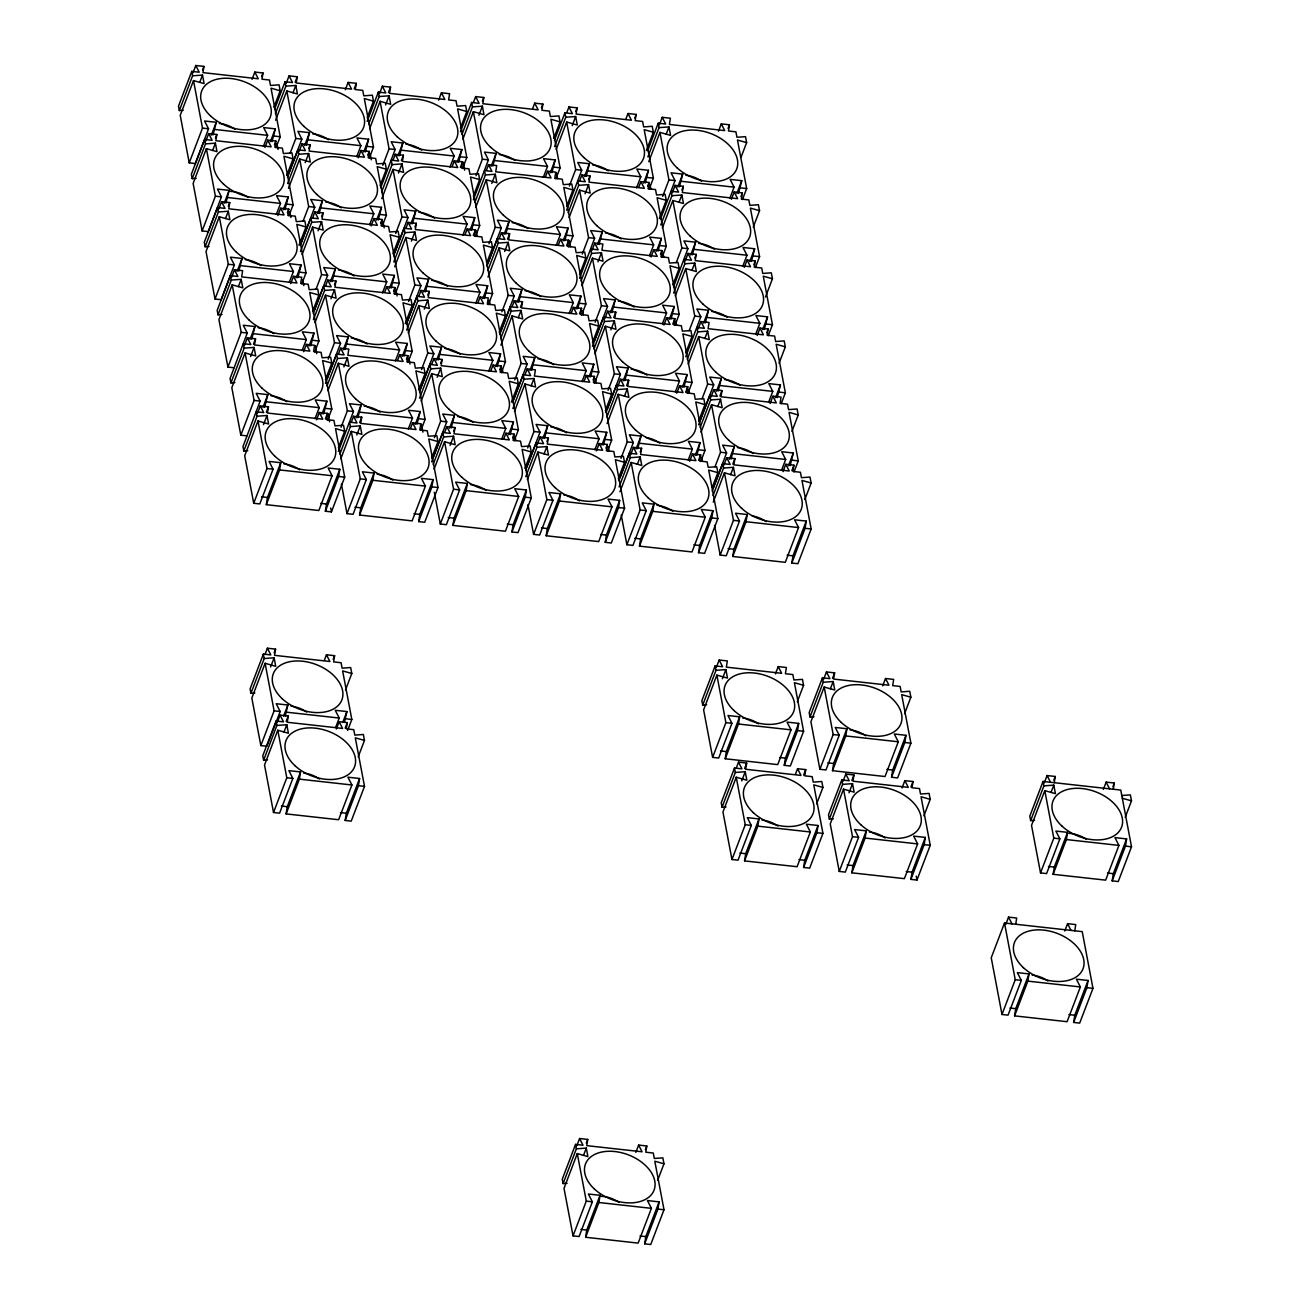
<?xml version="1.0" encoding="UTF-8"?>
<svg xmlns="http://www.w3.org/2000/svg" width="1310" height="1310" viewBox="0 0 1310 1310"><rect width="100%" height="100%" fill="white"/><g stroke="black" fill="none" stroke-linecap="round" stroke-linejoin="round"><path stroke-width="1.5" d="M192.979 72.82L195.779 65.5L203.934 66.401L202.952 72.623L258.267 78.78L254.828 72.066L262.999 72.967L262 79.189L269.467 80.025L270.499 85.461L279.063 84.839L280.176 90.783L273.905 107.256M213.006 134.979L216.248 122.289L204.573 120.995L208.568 128.773L195.288 163.521L189.23 162.849L180.223 115.329L193.503 80.581L204.114 83.594L202.493 75.079L192.586 75.816L179.323 110.564L183.285 110.269M205.883 140.907L208.683 133.587L216.838 134.488L215.855 140.71L271.17 146.851L267.731 140.137L275.886 141.054L274.904 147.277L282.37 148.095L283.402 153.548L291.95 152.91L293.08 158.87L286.792 175.327M225.893 203.066L229.135 190.376L217.476 189.082L221.456 196.86L208.192 231.608L202.133 230.937L193.127 183.416L206.391 148.652L217.018 151.665L215.397 143.167L205.49 143.887L192.226 178.651L196.189 178.357M218.786 208.978L221.57 201.674L229.741 202.575L228.742 208.798L284.073 214.938L280.635 208.224L288.79 209.125L287.807 215.348L295.258 216.183L296.289 221.636L304.853 220.997L305.983 226.957L298.991 245.248M238.797 271.154L242.039 258.463L230.38 257.169L234.359 264.931L221.095 299.695L215.02 299.024L206.014 251.504L219.294 216.74L229.905 219.752L228.3 211.237L218.393 211.974L205.113 246.739L209.076 246.444M272.054 141.546L275.296 128.855L263.637 127.561L267.617 135.339L263.425 146.311M251.7 339.241L254.942 326.55L243.267 325.24L247.262 333.018L230.069 378.475L230.92 382.897L234.883 382.602M244.577 345.152L247.377 337.833L255.532 338.733L254.549 344.956L309.864 351.113L306.425 344.399L314.58 345.3L313.598 351.522L321.065 352.357L322.096 357.794L330.644 357.171L331.774 363.116L325.486 379.589M286.268 83.185L289.068 75.865L297.239 76.766L296.24 82.989L351.571 89.129L348.116 82.415L356.287 83.332L355.288 89.555L362.755 90.374L363.787 95.826L372.351 95.188L373.481 101.148L367.193 117.622M284.958 209.633L288.2 196.942L276.525 195.649L280.52 203.41L276.328 214.398M264.587 407.312L267.829 394.621L256.171 393.327L260.15 401.106L242.972 446.563L243.807 450.984L247.77 450.689M306.294 145.345L309.537 132.654L297.878 131.36L301.857 139.138L288.577 173.886M257.481 413.24L260.264 405.92L268.435 406.82L267.436 413.043L322.768 419.184L319.329 412.47L327.484 413.387L326.501 419.609L333.952 420.428L334.983 425.881L343.548 425.242L344.677 431.203L338.389 447.676M299.171 151.256L301.971 143.953L310.126 144.853L309.144 151.076L364.458 157.216L361.02 150.503L369.191 151.42L368.192 157.642L375.659 158.461L376.69 163.914L385.238 163.275L386.368 169.236L380.08 185.692M297.845 277.704L301.087 265.013L289.428 263.719L293.407 271.498L289.215 282.469M344.677 431.203L335.507 428.599L344.71 477.151L331.43 511.899L325.371 511.227L338.635 476.48L339.781 469.275L328.122 467.981L332.101 475.743L318.838 510.507L266.307 504.661L267.453 497.456L280.733 462.708L269.074 461.415L273.053 469.193L259.789 503.941L253.714 503.269L244.708 455.749L257.988 420.985L268.599 423.998L266.994 415.499L257.087 416.22L243.807 450.984M266.307 504.661L279.587 469.913L280.733 462.708M319.181 213.432L322.424 200.741L310.765 199.447L314.76 207.226L301.48 241.973M312.762 217.509L314.858 212.023L323.03 212.94L322.031 219.163L377.362 225.304L373.923 218.59L382.078 219.49L381.095 225.713L388.562 226.548L389.594 232.001L398.142 231.362L399.272 237.323L392.984 253.78M310.748 345.791L313.991 333.1L302.332 331.807L306.311 339.585L302.119 350.556M332.085 281.519L335.327 268.828L323.668 267.535L327.647 275.296L314.384 310.061M265.291 653.706L267.387 648.221L275.558 649.121L274.56 655.344L329.891 661.501L326.452 654.771L334.607 655.688L333.624 661.91L341.075 662.729L342.106 668.182L350.671 667.543L351.8 673.504L345.512 689.977M325.666 285.596L327.762 280.111L335.933 281.028L334.934 287.234L390.265 293.391L386.81 286.677L394.981 287.578L393.982 293.8L401.45 294.635L402.481 300.072L411.045 299.45L412.175 305.41L405.183 323.701M323.652 413.878L326.894 401.188L315.219 399.894L319.214 407.672L315.022 418.643M365.343 151.911L368.585 139.22L356.926 137.927L360.905 145.688L356.713 156.676M285.318 715.882L287.856 705.009L276.197 703.716L280.176 711.494L266.912 746.241L260.837 745.57L251.831 698.05L265.111 663.302L275.722 666.315L274.118 657.8L264.211 658.537L250.93 693.285L254.893 692.99M344.988 349.59L348.231 336.899L336.572 335.606L340.551 343.384L327.271 378.131M277.278 722.465L280.078 715.145L288.233 716.046L287.25 722.268L342.565 728.425L339.126 721.712L347.281 722.612L346.298 728.835L353.765 729.67L354.797 735.106L363.345 734.484L364.475 740.428L358.187 756.902M379.572 93.55L382.356 86.231L390.527 87.131L389.529 93.354L444.86 99.494L441.421 92.781L449.576 93.698L448.593 99.92L456.044 100.739L457.075 106.192L465.639 105.553L466.769 111.514L460.481 127.971M325.371 511.227L326.517 504.022L339.781 469.275M378.246 219.998L381.488 207.307L369.829 205.998L373.808 213.776L369.616 224.747M364.475 740.428L355.305 737.825L364.507 786.377L351.227 821.124L345.169 820.453L358.432 785.705L359.579 778.5L347.92 777.207L351.915 784.985L338.635 819.732L286.12 813.903L287.267 806.698L300.53 771.934L288.871 770.64L292.851 778.418L279.587 813.166L273.528 812.495L264.522 764.975L277.785 730.227L288.413 733.24L286.792 724.725L276.885 725.462L263.621 760.209L267.584 759.915M286.12 813.903L299.384 779.139L300.53 771.934M357.876 417.677L361.118 404.986L349.459 403.693L353.454 411.471L338.357 451.426M399.583 155.71L402.825 143.019L391.166 141.726L395.145 149.504L380.752 187.625M351.457 421.771L353.553 416.285L361.724 417.186L360.725 423.408L416.056 429.549L412.617 422.835L420.772 423.752L419.79 429.975L427.257 430.793L428.288 436.246L436.836 435.608L437.966 441.568L431.678 458.025M393.164 159.804L395.26 154.302L403.415 155.219L402.432 161.441L457.747 167.582L454.308 160.868L462.479 161.769L461.48 167.991L468.947 168.826L469.979 174.279L478.543 173.641L479.656 179.601L473.385 196.058M391.133 288.069L394.375 275.378L382.716 274.085L386.712 281.863L382.52 292.834M437.966 441.568L428.796 438.965L437.999 487.517L424.718 522.264L418.66 521.593L431.923 486.845L433.07 479.64L421.411 478.33L425.406 486.108L412.126 520.872L359.611 515.026L360.758 507.822L374.021 473.074L362.362 471.78L366.341 479.558L353.078 514.306L347.003 513.635L341.386 483.93M359.611 515.026L372.875 480.279L374.021 473.074M412.486 223.797L415.728 211.106L404.053 209.813L408.049 217.575L394.769 252.339M406.067 227.874L408.163 222.389L416.318 223.306L415.335 229.528L470.65 235.669L467.212 228.955L475.366 229.856L474.384 236.078L481.851 236.913L482.882 242.35L491.43 241.728L492.56 247.688L486.976 262.311M344.366 722.432L346.904 711.576L335.245 710.282L339.224 718.044L335.737 727.197M404.037 356.156L407.279 343.466L395.62 342.172L399.599 349.95L395.407 360.921M397.618 360.25L399.714 354.764L407.885 355.665L406.886 361.887L414.353 362.706L415.385 368.159L423.932 367.52L425.062 373.481L418.774 389.954M425.373 291.884L428.616 279.194L416.957 277.884L420.936 285.662L407.672 320.426M345.169 820.453L346.315 813.248L359.579 778.5M418.954 295.962L421.05 290.476L429.221 291.377L428.223 297.599L483.554 303.756L480.115 297.043L488.27 297.943L487.287 304.166L494.738 305.001L495.769 310.437L504.334 309.815L505.464 315.759L499.175 332.232M416.94 424.243L420.183 411.553L408.523 410.259L412.503 418.021L408.311 429.009M458.631 162.276L461.873 149.586L450.214 148.292L454.193 156.054L450.001 167.025M438.277 359.955L441.519 347.265L429.86 345.971L433.839 353.749L420.575 388.497M431.858 364.049L433.954 358.563L442.109 359.464L441.126 365.686L496.441 371.827L493.002 365.113L501.173 366.03L500.174 372.253L507.641 373.072L508.673 378.524L517.237 377.886L518.367 383.846L511.375 402.137M473.549 102.082L475.645 96.596L483.816 97.497L482.817 103.719L538.148 109.86L534.709 103.146L542.864 104.063L541.881 110.286L549.349 111.104L550.38 116.557L558.928 115.919L560.058 121.879L553.77 138.336M418.66 521.593L419.806 514.388L433.07 479.64M471.534 230.347L474.777 217.656L463.118 216.363L467.097 224.141L462.905 235.112M451.18 428.042L454.423 415.352L442.747 414.058L446.743 421.836L433.463 456.584M492.871 166.075L496.113 153.385L484.454 152.091L488.433 159.869L473.352 199.824M444.761 432.136L446.857 426.651L455.012 427.551L454.03 433.774L509.344 439.914L505.906 433.201L514.06 434.118L513.078 440.324L520.545 441.159L521.577 446.612L530.124 445.973L531.254 451.934L524.966 468.391M484.438 298.434L487.68 285.744L476.005 284.45L480 292.228L475.808 303.2M531.254 451.934L522.084 449.33L531.287 497.865L518.007 532.63L511.948 531.958L525.228 497.194L526.374 489.989L514.699 488.695L518.694 496.474L505.414 531.221L452.9 525.392L454.046 518.187L467.31 483.439L455.651 482.145L459.63 489.907L446.366 524.671L440.307 524L434.298 492.314M452.9 525.392L466.163 490.644L467.31 483.439M505.775 234.162L509.017 221.472L497.358 220.178L501.337 227.94L488.057 262.704M499.356 238.24L501.452 232.754L509.606 233.655L508.624 239.877L563.939 246.034L560.5 239.321L568.671 240.221L567.672 246.444L575.139 247.279L576.171 252.715L584.718 252.093L585.848 258.037L579.56 274.51M497.325 366.522L500.567 353.831L488.908 352.537L492.887 360.315L488.695 371.287M518.662 302.233L521.904 289.543L510.245 288.249L514.24 296.027L500.96 330.775M512.243 306.327L514.339 300.841L522.51 301.742L521.511 307.965L576.842 314.105L573.403 307.392L581.558 308.308L580.576 314.531L588.043 315.35L589.074 320.803L597.622 320.164L598.752 326.125L592.464 342.598M510.229 434.609L513.471 421.918L501.812 420.625L505.791 428.386L501.599 439.374M551.919 172.642L555.162 159.935L543.503 158.641L547.498 166.419L543.306 177.39M531.565 370.321L534.808 357.63L523.149 356.336L527.128 364.115L513.864 398.862M566.853 112.447L568.949 106.945L577.104 107.862L576.122 114.085L631.436 120.225L627.998 113.511L636.152 114.412L635.17 120.635L642.637 121.47L643.668 126.923L652.216 126.284L653.346 132.245L646.37 150.535M511.948 531.958L513.094 524.753L526.374 489.989M564.823 240.713L568.065 228.022L556.406 226.728L560.385 234.506L556.193 245.478M544.469 438.408L547.711 425.717L536.052 424.424L540.031 432.202L526.751 466.95M586.159 176.441L589.402 163.75L577.743 162.456L581.722 170.218L566.64 210.19M537.346 444.319L540.146 437L548.3 437.917L547.318 444.139L602.633 450.28L599.194 443.566L607.365 444.467L606.366 450.689L613.833 451.524L614.865 456.977L623.413 456.339L624.542 462.299L618.255 478.756M579.74 180.518L581.837 175.032L590.008 175.949L589.009 182.172L644.34 188.312L640.901 181.599L649.056 182.499L648.073 188.722L655.524 189.557L656.556 194.993L665.12 194.371L666.25 200.332L659.258 218.623M577.726 308.8L580.969 296.109L569.31 294.815L573.289 302.594L569.097 313.565M624.542 462.299L615.372 459.695L624.575 508.231L611.312 542.995L605.236 542.324L618.517 507.559L619.663 500.354L608.004 499.061L611.983 506.839L598.703 541.587L546.188 535.757L547.334 528.552L560.598 493.805L548.939 492.511L552.935 500.273L539.654 535.037L533.596 534.365L527.963 504.661M546.188 535.757L559.452 501.009L560.598 493.805M599.063 244.528L602.305 231.837L590.646 230.527L594.625 238.305L579.544 278.277M590.614 376.887L593.856 364.196L582.197 362.903L586.192 370.665L582 381.652M584.194 380.964L586.291 375.479L594.462 376.396L593.463 382.618L600.93 383.437L601.961 388.89L610.525 388.251L611.655 394.212L605.367 410.669M611.966 312.599L615.209 299.908L603.533 298.615L607.529 306.393L594.249 341.14M604.843 318.526L607.643 311.207L615.798 312.107L614.816 318.33L670.13 324.471L666.692 317.757L674.846 318.674L673.864 324.896L681.331 325.715L682.363 331.168L690.91 330.529L692.04 336.49L685.752 352.947M603.517 444.974L606.759 432.284L595.1 430.974L599.079 438.752L594.887 449.723M645.224 182.991L648.466 170.3L636.791 169.006L640.786 176.784L636.594 187.756M624.854 380.686L628.096 367.995L616.437 366.702L620.416 374.48L607.152 409.228M617.747 386.597L620.531 379.278L628.702 380.195L627.703 386.417L683.034 392.558L679.595 385.844L687.75 386.745L686.767 392.967L694.218 393.802L695.25 399.255L703.814 398.617L704.944 404.577L698.656 421.034M605.236 542.324L606.383 535.119L619.663 500.354M658.111 251.078L661.353 238.387L649.694 237.094L653.674 244.872L649.482 255.843M651.005 256.989L653.788 249.686L661.959 250.587L660.96 256.809L668.428 257.644L669.459 263.081L678.023 262.459L679.153 268.403L672.865 284.876M637.757 448.773L640.999 436.083L629.34 434.789L633.319 442.551L620.056 477.315M679.448 186.806L682.69 174.115L671.031 172.805L675.027 180.583L660.633 218.721M630.634 454.685L633.434 447.365L641.589 448.282L640.606 454.505L695.921 460.645L692.482 453.931L700.654 454.832L699.655 461.055L707.122 461.89L708.153 467.326L716.717 466.704L717.847 472.664L712.247 487.287M672.341 192.717L675.125 185.398L683.296 186.298L682.297 192.521L737.628 198.678L734.189 191.964L742.344 192.865L741.362 199.087L748.829 199.922L749.86 205.359L758.408 204.737L759.538 210.681L753.25 227.154M671.015 319.165L674.257 306.474L662.598 305.181L666.577 312.959L662.385 323.93M717.847 472.664L708.677 470.061L717.864 518.596L704.6 553.36L698.525 552.673L711.805 517.925L712.951 510.72L701.292 509.426L705.271 517.204L692.008 551.952L639.476 546.123L640.623 538.918L653.903 504.17L642.227 502.86L646.223 510.638L632.943 545.402L626.884 544.714L621.251 515.026M639.476 546.123L652.757 511.358L653.903 504.17M692.351 254.877L695.594 242.186L683.935 240.893L687.914 248.671L673.536 286.808M685.245 260.805L688.028 253.485L696.2 254.386L695.201 260.608L750.532 266.749L747.077 260.035L755.248 260.952L754.249 267.174L761.716 267.993L762.747 273.446L771.312 272.808L772.442 278.768L765.449 297.059M683.918 387.252L687.16 374.562L675.485 373.268L679.481 381.03L675.289 392.017M718.486 131.197L721.286 123.877L729.457 124.778L728.458 131L735.925 131.835L736.957 137.272L745.505 136.649L746.635 142.61L741.051 157.233M705.255 322.964L708.497 310.273L696.838 308.98L700.817 316.758L685.736 356.713M576.777 1145.824L579.577 1138.521L587.731 1139.422L586.749 1145.644L642.064 1151.785L638.625 1145.071L646.796 1145.988L645.797 1152.21L653.264 1153.029L654.296 1158.482L662.844 1157.843L663.974 1163.804L657.685 1180.261M696.805 455.323L700.048 442.633L688.389 441.339L692.368 449.117L688.192 460.088M738.512 193.356L741.755 180.665L730.096 179.372L734.075 187.15L729.883 198.121M718.142 391.051L721.384 378.361L709.725 377.067L713.721 384.845L700.441 419.593M663.974 1163.804L654.803 1161.2L664.006 1209.752L650.742 1244.5L644.667 1243.829L657.947 1209.064L659.094 1201.876L647.435 1200.566L651.414 1208.344L638.134 1243.108L585.619 1237.262L586.765 1230.057L600.029 1195.31L588.37 1194.016L592.366 1201.794L579.085 1236.542L573.027 1235.87L564.02 1188.35L577.284 1153.586L587.912 1156.599L586.291 1148.1L576.384 1148.821L563.12 1183.585L567.083 1183.29M711.035 396.963L713.819 389.643L721.99 390.56L721.008 396.783L776.322 402.923L772.884 396.209L781.038 397.11L780.056 403.333L787.523 404.168L788.554 409.621L797.102 408.982L798.232 414.942L791.944 431.399M698.525 552.673L699.671 545.484L712.951 510.72M585.619 1237.262L598.883 1202.514L600.029 1195.31M751.4 261.443L754.642 248.753L742.983 247.459L746.978 255.237L742.786 266.208M731.045 459.139L734.288 446.448L722.629 445.154L726.608 452.916L713.344 487.68M723.939 465.05L726.722 457.73L734.894 458.631L733.895 464.853L789.226 471.01L785.771 464.297L793.942 465.197L792.959 471.42L800.41 472.255L801.442 477.692L810.006 477.069L811.136 483.013L804.848 499.487M764.303 329.531L767.545 316.84L755.886 315.546L759.865 323.308L755.673 334.296M757.196 335.442L759.98 328.122L768.151 329.039L767.152 335.262L774.619 336.081L775.651 341.533L784.199 340.895L785.329 346.855L779.041 363.312M811.136 483.013L801.966 480.426L811.152 528.962L797.888 563.709L791.829 563.038L805.093 528.29L806.24 521.085L794.581 519.792L798.56 527.57L785.296 562.317L732.765 556.488L733.911 549.283L747.191 514.519L735.532 513.225L739.511 521.003L726.248 555.751L720.173 555.08L714.556 525.375M732.765 556.488L746.045 521.724L747.191 514.519M777.207 397.618L780.449 384.911L768.79 383.617L772.769 391.395L768.577 402.366M644.667 1243.829L645.814 1236.624L659.094 1201.876M797.282 701.783L803.57 685.31L794.4 682.707L803.603 731.258L790.323 766.006L784.264 765.335L797.544 730.587L798.691 723.382L787.015 722.088L791.011 729.85L777.731 764.614L725.216 758.768L726.362 751.58L739.626 716.816L727.967 715.522L731.946 723.3L718.682 758.048L712.624 757.376L703.617 709.856L716.881 675.108L727.508 678.105L725.887 669.606L715.981 670.327L702.717 705.091L706.679 704.796M725.216 758.768L738.48 724.021L739.626 716.816M790.094 465.689L793.336 452.998L781.677 451.704L785.673 459.483L781.481 470.454M736.417 767.644L738.512 762.142L746.684 763.059L745.685 769.281L801.016 775.422L797.561 768.708L805.732 769.609L804.733 775.831L812.2 776.666L813.232 782.119L821.796 781.481L822.926 787.441L816.638 803.898M791.829 563.038L792.976 555.833L806.24 521.085M822.926 787.441L813.756 784.837L822.942 833.373L809.678 868.137L803.62 867.466L816.883 832.701L818.029 825.496L806.37 824.203L810.35 831.981L797.086 866.729L744.555 860.899L745.701 853.694L758.981 818.947L747.322 817.653L751.301 825.415L738.021 860.179L731.962 859.507L722.956 811.987L736.236 777.223L746.847 780.236L745.243 771.721L735.336 772.458L722.056 807.222L726.018 806.927M744.555 860.899L757.835 826.151L758.981 818.947M784.264 765.335L785.41 758.13L798.691 723.382M803.62 867.466L804.766 860.261L818.029 825.496M823.663 679.251L826.446 671.948L834.617 672.849L833.618 679.071L888.95 685.212L885.511 678.498L893.666 679.415L892.683 685.638L900.134 686.456L901.165 691.909L909.729 691.271L910.859 697.231L904.571 713.688M910.859 697.231L901.689 694.627L910.892 743.179L897.612 777.927L891.553 777.256L904.817 742.492L905.963 735.303L894.304 733.993L898.283 741.771L885.02 776.535L832.505 770.689L833.651 763.484L846.915 728.737L835.256 727.443L839.235 735.221L825.971 769.969L819.896 769.298L810.906 721.777L824.17 687.013L834.781 690.026L833.176 681.527L823.269 682.248L809.989 717.012L813.952 716.717M832.505 770.689L845.769 735.942L846.915 728.737M843.001 781.382L845.801 774.063L853.956 774.98L852.974 781.202L908.288 787.343L904.85 780.629L913.021 781.53L912.022 787.752L919.489 788.587L920.521 794.024L929.085 793.401L930.198 799.362L923.927 815.819M930.198 799.362L921.045 796.758L930.231 845.294L916.967 880.058L910.892 879.37L924.172 844.622L925.319 837.417L913.659 836.124L917.639 843.902L904.375 878.65L851.844 872.82L852.99 865.615L866.27 830.867L854.595 829.558L858.59 837.336L845.31 872.1L839.251 871.412L830.245 823.892L843.525 789.144L854.136 792.157L852.515 783.642L842.608 784.379L829.345 819.127L833.307 818.832M851.844 872.82L865.108 838.056L866.27 830.867M891.553 777.256L892.699 770.051L905.963 735.303M910.892 879.37L912.038 872.182L925.319 837.417M1015.708 924.254L1016.691 918.032L1008.536 917.115L1005.736 924.434M1014.579 1015.872L1015.725 1008.667L1028.989 973.919L1017.33 972.61L1021.325 980.388L1008.045 1015.152L1001.986 1014.48L991.244 957.757L1004.508 923.01L1082.224 931.639L1092.966 988.346L1079.686 1023.11L1073.627 1022.439L1074.773 1015.234L1088.053 980.469L1076.394 979.176L1080.373 986.954L1067.093 1021.702L1014.579 1015.872L1027.842 981.124L1028.989 973.919M1054.255 782.692L1055.238 776.47L1047.083 775.553L1044.283 782.872M1030.626 820.617L1029.791 816.195L1043.055 781.448L1120.771 790.077L1131.513 846.784L1118.249 881.548L1112.174 880.877L1125.454 846.113L1126.6 838.908L1114.941 837.614L1118.92 845.392L1105.656 880.14L1053.125 874.31L1054.272 867.105L1067.552 832.358L1055.876 831.064L1059.872 838.826L1046.592 873.59L1040.533 872.918L1031.527 825.382L1044.807 790.634L1055.418 793.647L1053.813 785.132L1043.906 785.869L1030.626 820.617L1034.589 820.322M1053.125 874.31L1066.406 839.563L1067.552 832.358M1074.757 930.804L1075.756 924.582L1067.584 923.681L1064.784 931.001M1113.303 789.242L1114.302 783.02L1106.131 782.119L1103.347 789.439M1073.627 1022.439L1086.907 987.674L1088.053 980.469M1112.174 880.877L1113.32 873.672L1126.6 838.908M195.779 65.5L199.218 72.214L191.751 71.379L178.487 106.143L179.323 110.564M202.542 70.069L203.934 66.401M199.709 82.399L202.493 75.079M189.23 162.849L202.493 128.102L193.503 80.581M208.683 133.587L212.122 140.301L204.655 139.466L191.375 174.23L192.226 178.651M211.352 135.094L216.248 122.289M215.446 138.156L216.838 134.488M212.613 150.47L215.397 143.167M252.044 79.37L254.828 72.066M202.133 230.937L215.397 196.189L206.391 148.652M261.591 76.619L262.999 72.967M221.57 201.674L225.009 208.388L217.558 207.553L204.278 242.301L205.113 246.739M224.256 203.181L229.135 190.376M228.333 206.227L229.741 202.575M225.5 218.557L228.3 211.237M274.576 109.189L285.04 81.744L292.507 82.579L289.068 75.865M275.411 113.61L285.891 86.182L285.04 81.744M264.931 147.457L267.731 140.137M275.608 120.209L286.792 90.947L297.403 93.96L295.798 85.445L285.891 86.182M270.4 141.66L275.296 128.855M295.143 82.252L297.239 76.766M292.998 92.764L295.798 85.445M215.02 299.024L228.3 264.26L219.294 216.74M274.494 144.706L275.886 141.054M276.017 147.703L280.209 136.731L271.023 88.179L280.176 90.783M312.599 311.502L318.87 295.045L317.757 289.084L309.193 289.706L308.161 284.27L300.694 283.435L301.693 277.212L293.522 276.312L296.961 283.026L241.646 276.885L242.628 270.662L234.474 269.745L237.912 276.459L230.445 275.64L217.182 310.388L218.017 314.809L221.98 314.515M231.673 277.065L234.474 269.745M218.017 314.809L231.281 280.062L230.445 275.64M237.143 271.268L242.039 258.463M231.281 280.062L241.187 279.325L242.809 287.84L232.198 284.827L218.917 319.575L227.924 367.095L233.982 367.782M238.404 286.644L241.187 279.325M290.198 153.09L295.798 138.467L286.792 90.947M287.463 177.276L297.943 149.831L305.41 150.666L301.971 143.953M287.61 183.531L298.778 154.252L297.943 149.831M277.835 215.544L280.635 208.224M304.64 145.459L309.537 132.654M288.511 188.296L299.679 159.018L310.306 162.031L308.685 153.532L298.778 154.252M283.304 209.747L288.2 196.942M308.734 148.505L310.126 144.853M305.197 162.669L308.685 153.532M227.924 367.095L241.187 332.347L232.198 284.827M287.398 212.793L288.79 209.125M288.921 215.79L293.113 204.819L283.91 156.267L293.08 158.87M230.92 382.897L244.184 348.149L243.349 343.711L250.816 344.546L247.377 337.833M250.046 339.356L254.942 326.55M345.332 89.735L348.116 82.415M244.184 348.149L254.091 347.412L255.712 355.927L245.085 352.914L231.821 387.662L240.827 435.182L246.886 435.853M253.436 344.235L255.532 338.733M250.603 356.549L254.091 347.412M303.101 221.177L308.685 206.538L299.679 159.018M354.191 88.818L356.287 83.332M300.367 245.347L310.847 217.919L318.314 218.737L314.858 212.023M300.498 251.602L311.682 222.34L310.847 217.919M290.738 283.631L293.522 276.312M317.544 213.546L322.424 200.741M302.102 254.549L312.582 227.105L323.193 230.118L321.589 221.603L311.682 222.34M296.207 277.818L301.087 265.013M321.638 216.592L323.03 212.94M318.101 230.756L321.589 221.603M240.827 435.182L254.091 400.434L245.085 352.914M301.824 283.877L306 272.889L296.813 224.354L305.983 226.957M367.16 121.371L378.344 92.109L385.795 92.944L382.356 86.231M368.7 123.975L379.18 96.531L378.344 92.109M358.219 157.822L361.02 150.503M262.95 407.426L267.829 394.621M369.6 128.74L380.08 101.296L390.691 104.309L389.086 95.81L379.18 96.531M363.689 152.025L368.585 139.22M266.339 412.306L268.435 406.82M388.431 92.617L390.527 87.131M263.506 424.636L266.994 415.499M385.598 104.947L389.086 95.81M316.005 289.264L321.589 274.625L312.582 227.105M367.782 155.071L369.191 151.42M369.305 158.068L373.497 147.097L364.311 98.545L373.481 101.148M313.27 313.434L323.734 286.006L331.201 286.825L327.762 280.111M313.401 319.689L324.585 290.427L323.734 286.006M303.625 351.702L306.425 344.399M330.431 281.634L335.327 268.828M315.006 322.62L325.486 295.192L336.097 298.205L334.492 289.69L324.585 290.427M309.094 345.906L313.991 333.1M334.525 284.679L335.933 281.028M330.988 298.844L334.492 289.69M253.714 503.269L266.994 468.522L257.988 420.985M382.798 165.289L389.086 148.832L380.08 101.296M314.711 351.948L318.903 340.977L309.717 292.441L318.87 295.045M381.603 192.062L392.067 164.618L391.231 160.197L398.698 161.032L395.26 154.302M371.123 225.91L373.923 218.59M381.799 198.645L392.984 169.383L403.595 172.396L401.99 163.881L392.067 164.618M397.929 155.825L402.825 143.019M376.592 220.096L381.488 207.307M401.319 160.704L403.415 155.219M398.486 173.035L401.99 163.881M328.204 359.169L334.492 342.712L325.486 295.192M380.686 223.159L382.078 219.49M382.209 226.155L386.401 215.184L377.198 166.632L386.368 169.236M325.469 383.355L336.637 354.077L344.104 354.912L340.665 348.198L348.82 349.099L347.838 355.321L403.152 361.478L399.714 354.764M338.569 353.684L340.665 348.198M326.992 385.942L337.472 358.514L336.637 354.077M316.529 419.79L319.329 412.47M343.335 349.704L348.231 336.899M438.621 100.1L441.421 92.781M327.909 390.707L338.373 363.279L349 366.292L347.379 357.777L337.472 358.514M321.998 413.993L326.894 401.188M343.891 366.915L347.379 357.777M395.702 233.377L401.973 216.903L392.984 169.383M325.388 418.873L327.484 413.387M327.615 420.035L331.807 409.064L322.604 360.528L331.774 363.116M393.655 255.712L404.135 228.284L411.602 229.103L408.163 222.389M393.802 261.967L404.97 232.705L404.135 228.284M384.714 292.163L386.81 286.677M410.832 223.912L415.728 211.106M394.703 266.732L405.871 237.47L416.498 240.483L414.877 231.968L404.97 232.705M389.496 288.184L394.375 275.378M414.926 226.957L416.318 223.306M411.389 241.122L414.877 231.968M341.091 427.257L347.379 410.8L338.373 363.279M393.589 291.246L394.981 287.578M395.112 294.242L399.304 283.255L390.102 234.719L399.272 237.323M460.449 131.737L471.633 102.475L479.1 103.31L475.645 96.596M267.387 648.221L270.826 654.934L263.375 654.099L250.095 688.864L250.93 693.285M339.896 454.03L350.376 426.585L349.541 422.164L357.008 422.999L353.553 416.285M461.988 134.341L472.468 106.896L471.633 102.475M356.238 417.792L361.118 404.986M452.212 166.354L454.308 160.868M340.796 458.795L351.276 431.35L361.887 434.363L360.283 425.865L350.376 426.585M462.889 139.106L473.368 111.661L483.979 114.674L482.375 106.175L472.468 106.896M456.993 162.391L461.873 149.586M359.628 422.671L361.724 417.186M482.424 101.148L483.816 97.497M356.795 435.002L360.283 425.865M478.887 115.313L482.375 106.175M274.15 652.789L275.558 649.121M408.589 301.447L414.877 284.99L405.871 237.47M460.383 167.271L462.479 161.769M270.63 666.937L274.118 657.8M462.61 168.433L466.786 157.462L457.599 108.91L466.769 111.514M406.558 323.799L417.038 296.355L424.489 297.19L421.05 290.476M406.69 330.055L417.874 300.792L417.038 296.355M423.736 291.983L428.616 279.194M408.294 332.986L418.774 305.558L429.385 308.57L427.781 300.055L417.874 300.792M402.383 356.271L407.279 343.466M427.813 295.045L429.221 291.377M424.293 309.193L427.781 300.055M347.003 513.635L360.283 478.87L351.276 431.35M476.087 175.655L482.375 159.181L473.368 111.661M406.477 359.317L407.885 355.665M260.837 745.57L274.118 710.822L265.111 663.302M407.999 362.313L412.191 351.342L403.005 302.806L412.175 305.41M280.078 715.145L283.517 721.859L276.05 721.024L262.77 755.788L263.621 760.209M486.452 170.153L488.548 164.667L496.719 165.584L495.72 171.806L551.051 177.947L547.596 171.233L555.767 172.134L554.769 178.357L562.236 179.192L563.267 184.644L571.831 184.006L572.961 189.966L566.673 206.423M474.891 202.428L485.371 174.983L484.52 170.562L491.987 171.381L488.548 164.667M465.115 234.441L467.212 228.955M475.792 207.193L486.272 179.748L496.883 182.761L495.278 174.246L485.371 174.983M491.217 166.19L496.113 153.385M283.664 715.981L287.856 705.009M469.881 230.462L474.777 217.656M286.137 721.532L288.233 716.046M491.774 183.4L495.278 174.246M421.492 369.535L427.781 353.078L418.774 305.558M473.27 235.341L475.366 229.856M283.992 732.044L286.792 724.725M475.497 236.52L479.689 225.533L470.503 176.997L479.656 179.601M419.446 391.886L429.926 364.442L437.393 365.277L433.954 358.563M419.593 398.142L430.777 368.863L429.926 364.442M410.521 428.321L412.617 422.835M436.623 360.07L441.519 347.265M532.613 108.632L534.709 103.146M421.198 401.073L431.678 373.628L442.289 376.641L440.684 368.143L430.777 368.863M324.356 660.273L326.452 654.771M415.286 424.358L420.183 411.553M440.717 363.132L442.109 359.464M437.18 377.28L440.684 368.143M488.99 243.726L495.278 227.269L486.272 179.748M541.472 107.715L542.864 104.063M273.528 812.495L286.792 777.747L277.785 730.227M333.215 659.339L334.607 655.688M420.903 430.4L425.095 419.429L415.892 370.877L425.062 373.481M486.943 266.077L497.423 238.633L504.89 239.468L501.452 232.754M487.778 270.499L498.258 243.07L497.423 238.633M478.019 302.528L480.115 297.043M487.991 277.098L499.159 247.836L509.786 250.849L508.165 242.334L498.258 243.07M504.121 234.277L509.017 221.472M482.784 298.549L487.68 285.744M507.51 239.157L509.606 233.655M504.677 251.487L508.165 242.334M434.396 437.622L440.668 421.165L431.678 373.628M488.401 304.591L492.593 293.62L483.39 245.085L492.56 247.688M431.645 461.791L442.829 432.529L450.296 433.364L446.857 426.651M554.441 140.268L564.921 112.84L572.388 113.659L568.949 106.945M433.184 464.395L443.664 436.95L442.829 432.529M554.588 146.524L565.756 117.261L564.921 112.84M449.526 428.157L454.423 415.352M545.5 176.719L547.596 171.233M434.085 469.16L444.565 441.716L455.192 444.729L453.571 436.214L443.664 436.95M556.177 149.471L566.657 122.026L577.284 125.039L575.663 116.524L565.756 117.261M336.326 729.015L339.126 721.712M550.282 172.74L555.162 159.935M453.62 431.203L455.012 427.551M575.712 111.514L577.104 107.862M342.712 722.547L346.904 711.576M450.083 445.367L453.571 436.214M572.175 125.678L575.663 116.524M501.877 311.813L508.165 295.356L499.159 247.836M345.185 728.098L347.281 722.612M555.899 178.799L560.091 167.827L550.888 119.276L560.058 121.879M347.641 730.423L351.817 719.452L342.63 670.9L351.8 673.504M499.847 334.165L510.327 306.72L517.794 307.555L514.339 300.841M500.682 338.586L511.162 311.158L510.327 306.72M490.906 370.599L493.002 365.113M517.024 302.348L521.904 289.543M500.895 345.185L512.063 315.923L522.69 318.936L521.069 310.421L511.162 311.158M495.688 366.636L500.567 353.831M520.414 307.228L522.51 301.742M518.269 317.74L521.069 310.421M440.307 524L453.571 489.236L444.565 441.716M569.375 186.02L575.663 169.547L566.657 122.026M499.765 369.682L501.173 366.03M501.304 372.679L505.496 361.707L496.293 313.156L505.464 315.759M568.18 212.777L578.66 185.349L577.825 180.927L585.275 181.746L581.837 175.032M558.404 244.806L560.5 239.321M584.522 176.555L589.402 163.75M569.08 217.542L579.56 190.114L590.171 193.127L588.567 184.612L578.66 185.349M563.169 240.827L568.065 228.022M588.599 179.601L590.008 175.949M585.079 193.765L588.567 184.612M514.781 379.9L521.069 363.443L512.063 315.923M566.575 245.707L568.671 240.221M568.786 246.886L572.978 235.898L563.791 187.363L572.961 189.966M512.75 402.252L523.214 374.807L530.681 375.642L527.242 368.929L535.413 369.829L534.414 376.052L589.746 382.192L586.291 375.479M525.146 374.414L527.242 368.929M512.881 408.507L524.066 379.229L523.214 374.807M503.81 438.686L505.906 433.201M529.928 370.435L534.808 357.63M625.902 118.997L627.998 113.511M514.486 411.438L524.966 383.994L535.577 387.007L533.972 378.508L524.066 379.229M508.575 434.724L513.471 421.918M531.172 385.811L533.972 378.508M582.279 254.091L588.567 237.634L579.56 190.114M512.668 437.769L514.06 434.118M634.76 118.08L636.152 114.412M514.191 440.766L518.383 429.795L509.197 381.243L518.367 383.846M591.94 250.439L594.74 243.12L602.895 244.02L601.912 250.243L657.227 256.4L653.788 249.686M581.083 280.864L591.563 253.436L590.712 248.998L598.179 249.833L594.74 243.12M571.307 312.894L573.403 307.392M581.984 285.629L592.464 258.201L603.075 261.214L601.47 252.699L591.563 253.436M597.409 244.626L602.305 231.837M576.072 308.914L580.969 296.109M597.966 261.836L601.47 252.699M527.684 447.987L533.972 431.514L524.966 383.994M579.462 313.794L581.558 308.308M581.689 314.957L585.881 303.985L576.678 255.45L585.848 258.037M525.637 470.323L536.117 442.895L543.584 443.713L540.146 437M647.73 150.634L658.209 123.205L665.676 124.024L662.238 117.311L670.392 118.228L669.41 124.45L724.725 130.591L721.286 123.877M659.438 124.63L662.238 117.311M525.785 476.578L536.953 447.316L536.117 442.895M647.877 156.889L659.045 127.627L658.209 123.205M542.815 438.522L547.711 425.717M638.805 187.084L640.901 181.599M527.39 479.525L537.87 452.081L548.481 455.094L546.859 446.579L536.953 447.316M648.777 161.654L659.945 132.392L670.573 135.405L668.951 126.89L659.045 127.627M643.57 183.105L648.466 170.3M546.909 441.568L548.3 437.917M544.076 453.899L546.859 446.579M666.168 134.209L668.951 126.89M595.182 322.178L601.454 305.721L592.464 258.201M647.664 186.167L649.056 182.499M649.187 189.164L653.379 178.176L644.176 129.641L653.346 132.245M592.447 346.348L603.615 317.085L611.082 317.921L607.643 311.207M593.97 348.951L604.45 321.507L603.615 317.085M610.313 312.713L615.209 299.908M594.871 353.716L605.351 326.272L615.978 329.285L614.357 320.786L604.45 321.507M588.976 377.002L593.856 364.196M613.702 317.593L615.798 312.107M610.869 329.923L614.357 320.786M533.596 534.365L546.859 499.601L537.87 452.081M662.663 196.369L668.951 179.912L659.945 132.392M593.07 380.047L594.462 376.396M594.593 383.044L598.785 372.073L589.582 323.521L598.752 326.125M660.78 224.976L671.948 195.714L671.113 191.276L678.58 192.111L675.125 185.398M677.81 186.921L682.69 174.115M662.369 227.907L672.849 200.479L683.476 203.492L681.855 194.977L671.948 195.714M656.474 251.192L661.353 238.387M681.904 189.966L683.296 186.298M679.055 202.297L681.855 194.977M608.069 390.265L614.357 373.808L605.351 326.272M660.551 254.238L661.959 250.587M662.09 257.235L666.282 246.264L657.08 197.728L666.25 200.332M606.039 412.601L616.519 385.173L623.969 386.008L620.531 379.278M606.874 417.038L617.354 389.594L616.519 385.173M596.41 450.886L599.194 443.566M623.216 380.801L628.096 367.995M607.087 423.621L618.255 394.359L628.865 397.372L627.261 388.857L617.354 389.594M601.88 445.072L606.759 432.284M626.606 385.68L628.702 380.195M624.461 396.177L627.261 388.857M676.271 262.639L681.855 247.999L672.849 200.479M605.957 448.135L607.365 444.467M728.049 128.445L729.457 124.778M607.48 451.131L611.672 440.16L602.485 391.608L611.655 394.212M673.667 293.063L684.852 263.785L684.017 259.364L691.467 260.199L688.028 253.485M663.892 325.077L666.692 317.757M675.272 295.994L685.752 268.566L696.363 271.563L694.758 263.064L684.852 263.785M690.714 254.992L695.594 242.186M669.361 319.28L674.257 306.474M694.791 258.054L696.2 254.386M691.958 270.384L694.758 263.064M620.973 458.353L627.261 441.879L618.255 394.359M672.75 324.159L674.846 318.674M674.977 325.322L679.169 314.351L669.983 265.799L679.153 268.403M618.942 480.688L629.406 453.26L636.873 454.079L633.434 447.365M619.073 486.943L630.257 457.681L629.406 453.26M636.103 448.888L640.999 436.083M731.389 199.267L734.189 191.964M619.974 491.708L631.158 462.446L641.769 465.459L640.164 456.944L630.257 457.681M736.859 193.471L741.755 180.665M640.197 451.934L641.589 448.282M637.364 464.264L640.164 456.944M689.158 330.709L694.758 316.087L685.752 268.566M740.952 196.516L742.344 192.865M742.475 199.529L746.667 188.542L737.465 140.006L746.635 142.61M698.132 328.875L700.932 321.572L709.087 322.473L708.104 328.695L763.419 334.836L759.98 328.122M687.275 359.317L697.739 331.872L696.904 327.451L704.371 328.286L700.932 321.572M676.795 393.164L679.595 385.844M688.176 364.082L698.656 336.637L709.267 339.65L707.646 331.152L697.739 331.872M703.601 323.079L708.497 310.273M682.264 387.367L687.16 374.562M704.862 338.455L707.646 331.152M626.884 544.714L640.148 509.967L631.158 462.446M685.654 392.247L687.75 386.745M687.881 393.409L692.073 382.438L682.87 333.886L692.04 336.49M744.293 267.355L747.077 260.035M749.762 261.558L754.642 248.753M702.062 398.797L707.646 384.157L698.656 336.637M753.856 264.604L755.248 260.952M755.379 267.6L759.571 256.629L750.368 208.093L759.538 210.681M698.623 424.8L709.807 395.538L717.274 396.357L713.819 389.643M700.162 427.404L710.642 399.959L709.807 395.538M689.699 461.251L692.482 453.931M716.505 391.166L721.384 378.361M701.063 432.169L711.543 404.724L722.17 407.738L720.549 399.223L710.642 399.959M695.168 455.438L700.048 442.633M719.894 396.046L721.99 390.56M717.749 406.542L720.549 399.223M698.558 460.318L700.654 454.832M700.784 461.497L704.976 450.509L695.774 401.973L704.944 404.577M762.666 329.645L767.545 316.84M714.965 466.884L720.549 452.245L711.543 404.724M766.743 332.691L768.151 329.039M768.266 335.688L772.458 324.716L763.271 276.164L772.442 278.768M712.231 491.053L722.711 463.625L730.161 464.444L726.722 457.73M713.066 495.475L723.546 468.047L722.711 463.625M729.408 459.253L734.288 446.448M713.262 502.074L724.446 472.812L735.057 475.825L733.453 467.31L723.546 468.047M732.798 464.133L734.894 458.631M730.652 474.629L733.453 467.31M770.083 403.529L772.884 396.209M775.553 397.716L780.449 384.911M720.173 555.08L733.453 520.332L724.446 472.812M781.169 403.775L785.361 392.803L776.159 344.252L785.329 346.855M782.987 471.616L785.771 464.297M788.456 465.803L793.336 452.998M803.57 685.31L802.441 679.35L793.893 679.988L792.861 674.535L785.394 673.717L786.377 667.494L778.222 666.577L781.661 673.291L726.346 667.15L727.328 660.928L719.174 660.027L722.612 666.741L715.145 665.906L701.865 700.67L702.717 705.091M716.374 667.347L719.174 660.027M791.846 470.683L793.942 465.197M794.073 471.862L798.265 460.874L789.062 412.339L798.232 414.942M722.399 678.744L725.887 669.606M712.624 757.376L725.887 722.629L716.881 675.108M579.577 1138.521L583.015 1145.235L575.548 1144.4L562.285 1179.147L563.12 1183.585M586.34 1143.073L587.731 1139.422M583.507 1155.404L586.291 1148.1M738.512 762.142L741.951 768.855L734.484 768.037L721.221 802.784L722.056 807.222M775.422 673.897L778.222 666.577M744.588 768.544L746.684 763.059M741.738 780.875L745.243 771.721M573.027 1235.87L586.291 1201.106L577.284 1153.586M731.962 859.507L745.243 824.743L736.236 777.223M635.825 1152.391L638.625 1145.071M826.446 671.948L829.901 678.662L822.434 677.827L809.154 712.575L809.989 717.012M645.388 1149.64L646.796 1145.988M795.465 774.194L797.561 768.708M832.521 678.334L834.617 672.849M830.376 688.831L833.176 681.527M803.636 775.111L805.732 769.609M819.896 769.298L833.176 734.533L824.17 687.013M845.801 774.063L849.24 780.776L841.773 779.958L828.509 814.705L829.345 819.127M882.711 685.818L885.511 678.498M851.86 780.465L853.956 774.98M849.027 792.796L852.515 783.642M839.251 871.412L852.515 836.664L843.525 789.144M902.066 787.949L904.85 780.629M910.925 787.015L913.021 781.53M1053.846 780.121L1055.238 776.47M1051.013 792.452L1053.813 785.132M1040.533 872.918L1053.797 838.154L1044.807 790.634M1001.986 1014.48L1015.25 979.716L1004.508 923.01M1112.894 786.688L1114.302 783.02M1125.208 817.309L1131.496 800.852L1130.366 794.892L1121.802 795.53M202.493 128.102L208.568 128.773M215.086 129.493L267.617 135.339M274.15 136.06L280.209 136.731M295.798 138.467L301.857 139.138M308.39 139.859L360.905 145.688M367.439 146.425L373.497 147.097M389.086 148.832L395.145 149.504M401.679 150.224L454.193 156.054M460.727 156.791L466.786 157.462M482.375 159.181L488.433 159.869M494.967 160.59L547.498 166.419M554.015 167.14L560.091 167.827M575.663 169.547L581.722 170.218M588.255 170.955L640.786 176.784M647.32 177.505L653.379 178.176M668.951 179.912L675.027 180.583M681.544 181.32L734.075 187.15M740.608 187.87L746.667 188.542M215.397 196.189L221.456 196.86M227.989 197.581L280.52 203.41M287.037 204.147L293.113 204.819M308.685 206.538L314.76 207.226M321.277 207.946L373.808 213.776M380.342 214.496L386.401 215.184M401.973 216.903L408.049 217.575M414.582 218.311L467.097 224.141M473.63 224.861L479.689 225.533M495.278 227.269L501.337 227.94M507.871 228.677L560.385 234.506M566.919 235.227L572.978 235.898M588.567 237.634L594.625 238.305M601.159 239.026L653.674 244.872M660.207 245.592L666.282 246.264M681.855 247.999L687.914 248.671M694.447 249.391L746.978 255.237M753.496 255.958L759.571 256.629M228.3 264.26L234.359 264.931M240.893 265.668L293.407 271.498M299.941 272.218L306 272.889M321.589 274.625L327.647 275.296M334.181 276.033L386.712 281.863M393.229 282.583L399.304 283.255M414.877 284.99L420.936 285.662M427.469 286.382L480 292.228M486.534 292.949L492.593 293.62M508.165 295.356L514.24 296.027M520.758 296.748L573.289 302.594M579.822 303.314L585.881 303.985M601.454 305.721L607.529 306.393M614.062 307.113L666.577 312.959M673.111 313.68L679.169 314.351M694.758 316.087L700.817 316.758M707.351 317.478L759.865 323.308M766.399 324.045L772.458 324.716M241.187 332.347L247.262 333.018M253.796 333.755L306.311 339.585M312.844 340.305L318.903 340.977M334.492 342.712L340.551 343.384M347.084 344.104L399.599 349.95M406.133 350.671L412.191 351.342M427.781 353.078L433.839 353.749M440.373 354.47L492.887 360.315M499.421 361.036L505.496 361.707M521.069 363.443L527.128 364.115M533.661 364.835L586.192 370.665M592.709 371.401L598.785 372.073M614.357 373.808L620.416 374.48M626.95 375.2L679.481 381.03M686.014 381.767L692.073 382.438M707.646 384.157L713.721 384.845M720.238 385.566L772.769 391.395M779.303 392.116L785.361 392.803M254.091 400.434L260.15 401.106M266.683 401.826L319.214 407.672M325.748 408.392L331.807 409.064M347.379 410.8L353.454 411.471M359.972 412.191L412.503 418.021M419.036 418.758L425.095 419.429M440.668 421.165L446.743 421.836M453.276 422.557L505.791 428.386M512.325 429.123L518.383 429.795M533.972 431.514L540.031 432.202M546.565 432.922L599.079 438.752M605.613 439.472L611.672 440.16M627.261 441.879L633.319 442.551M639.853 443.288L692.368 449.117M698.901 449.838L704.976 450.509M720.549 452.245L726.608 452.916M733.142 453.653L785.673 459.483M792.19 460.203L798.265 460.874M266.994 468.522L273.053 469.193M279.587 469.913L332.101 475.743M338.635 476.48L344.71 477.151M360.283 478.87L366.341 479.558M372.875 480.279L425.406 486.108M431.923 486.845L437.999 487.517M453.571 489.236L459.63 489.907M466.163 490.644L518.694 496.474M525.228 497.194L531.287 497.865M546.859 499.601L552.935 500.273M559.452 501.009L611.983 506.839M618.517 507.559L624.575 508.231M640.148 509.967L646.223 510.638M652.757 511.358L705.271 517.204M711.805 517.925L717.864 518.596M733.453 520.332L739.511 521.003M746.045 521.724L798.56 527.57M805.093 528.29L811.152 528.962M261.623 496.817L267.453 497.456M320.688 503.384L326.517 504.022M354.928 507.183L360.758 507.822M413.976 513.733L419.806 514.388M448.217 517.548L454.046 518.187M507.265 524.098L513.094 524.753M541.505 527.914L547.334 528.552M600.553 534.464L606.383 535.119M634.793 538.263L640.623 538.918M693.841 544.829L699.671 545.484M728.082 548.628L733.911 549.283M787.146 555.194L792.976 555.833M725.887 722.629L731.946 723.3M738.48 724.021L791.011 729.85M797.544 730.587L803.603 731.258M833.176 734.533L839.235 735.221M845.769 735.942L898.283 741.771M904.817 742.492L910.892 743.179M720.533 750.925L726.362 751.58M779.581 757.491L785.41 758.13M827.805 762.846L833.651 763.484M886.87 769.396L892.699 770.051M274.118 710.822L280.176 711.494M286.71 712.214L339.224 718.044M345.758 718.781L351.817 719.452M1053.797 838.154L1059.872 838.826M1066.406 839.563L1118.92 845.392M1125.454 846.113L1131.513 846.784M745.243 824.743L751.301 825.415M757.835 826.151L810.35 831.981M816.883 832.701L822.942 833.373M852.515 836.664L858.59 837.336M865.108 838.056L917.639 843.902M924.172 844.622L930.231 845.294M286.792 777.747L292.851 778.418M299.384 779.139L351.915 784.985M358.432 785.705L364.507 786.377M1048.442 866.45L1054.272 867.105M1107.49 873.017L1113.32 873.672M739.872 853.056L745.701 853.694M798.936 859.606L804.766 860.261M847.161 864.96L852.99 865.615M906.209 871.527L912.038 872.182M281.437 806.043L287.267 806.698M340.485 812.609L346.315 813.248M1015.25 979.716L1021.325 980.388M1027.842 981.124L1080.373 986.954M1086.907 987.674L1092.966 988.346M1009.895 1008.012L1015.725 1008.667M1068.944 1014.579L1074.773 1015.234M586.291 1201.106L592.366 1201.794M598.883 1202.514L651.414 1208.344M657.947 1209.064L664.006 1209.752M580.936 1229.419L586.765 1230.057M639.984 1235.969L645.814 1236.624M1122.326 798.249L1131.496 800.852M1106.131 782.119L1109.57 788.833M1047.083 775.553L1050.522 782.267M1067.584 923.681L1071.023 930.395M1008.536 917.115L1011.975 923.828M260.264 405.92L263.703 412.634L256.252 411.798L257.087 416.22M1043.055 781.448L1043.906 785.869M916.23 876.161L916.967 880.058M822.434 677.827L823.269 682.248M841.773 779.958L842.608 784.379M650.055 184.972L650.808 188.935M662.958 253.043L663.712 257.006M675.862 321.13L676.599 325.093M688.749 389.217L689.502 393.18M701.652 457.305L702.406 461.267M715.145 665.906L715.981 670.327M734.484 768.037L735.336 772.458M556.39 172.625L557.52 178.569M569.293 240.713L570.423 246.64M582.557 310.765L583.31 314.727M595.46 378.852L596.214 382.815M608.364 446.939L609.117 450.902M463.101 162.26L464.608 170.185M476.005 230.347L477.118 236.291M489.269 300.399L490.022 304.362M502.172 368.487L502.925 372.449M515.076 436.574L515.812 440.537M575.548 1144.4L576.384 1148.821M370.19 153.876L371.303 159.82M383.077 221.963L384.207 227.907M395.98 290.05L397.11 295.978M408.884 358.121L409.997 364.065M421.394 424.227L422.901 432.153M276.885 143.511L278.015 149.455M289.788 211.598L290.918 217.542M302.692 279.685L303.822 285.629M315.219 345.791L316.709 353.7M328.106 413.862L329.612 421.787M330.693 508.018L331.43 511.899M191.751 71.379L192.586 75.816M204.655 139.466L205.49 143.887M217.558 207.553L218.393 211.974M263.375 654.099L264.211 658.537M276.05 721.024L276.885 725.462M1032.116 975.066A22.008 14.295 20.9 0 1 1047.902 980.994M601.356 1196.341A22.008 14.295 20.9 0 1 618.942 1202.383M303.658 773.096A22.008 14.295 20.9 0 1 319.427 779.008M290.984 706.172A22.008 14.295 20.9 0 1 306.753 712.083M444.647 348.427A22.008 14.295 20.9 0 1 460.416 354.339M351.358 338.062A22.008 14.295 20.9 0 1 367.127 343.973M605.433 232.983A22.008 14.295 20.9 0 1 621.202 238.895M525.032 290.705A22.008 14.295 20.9 0 1 540.817 296.617M245.166 259.609A22.008 14.295 20.9 0 1 260.936 265.537M431.743 280.34A22.008 14.295 20.9 0 1 447.529 286.268M618.32 301.071A22.008 14.295 20.9 0 1 634.106 306.982M592.529 164.896A22.008 14.295 20.9 0 1 608.315 170.824M631.224 369.158A22.008 14.295 20.9 0 1 647.009 375.069M537.935 358.793A22.008 14.295 20.9 0 1 553.704 364.704M219.359 123.451A22.008 14.295 20.9 0 1 235.145 129.362M499.241 154.531A22.008 14.295 20.9 0 1 515.01 160.459M325.551 201.887A22.008 14.295 20.9 0 1 341.337 207.815M418.84 212.253A22.008 14.295 20.9 0 1 434.625 218.18M698.721 243.349A22.008 14.295 20.9 0 1 714.49 249.26M230.445 191.407A22.008 14.295 20.9 0 1 248.032 197.45M338.455 269.975A22.008 14.295 20.9 0 1 354.224 275.902M724.512 379.507A22.008 14.295 20.9 0 1 740.297 385.435M711.625 311.436A22.008 14.295 20.9 0 1 727.394 317.348M312.664 133.816A22.008 14.295 20.9 0 1 328.433 139.728M405.953 144.182A22.008 14.295 20.9 0 1 421.722 150.093M258.054 327.697A22.008 14.295 20.9 0 1 273.839 333.624M512.144 222.618A22.008 14.295 20.9 0 1 527.914 228.546M685.818 175.262A22.008 14.295 20.9 0 1 701.603 181.189M270.957 395.784A22.008 14.295 20.9 0 1 286.743 401.695M550.839 426.863A22.008 14.295 20.9 0 1 566.608 432.791M645.961 437.475A22.008 14.295 20.9 0 1 659.896 443.157M364.245 406.149A22.008 14.295 20.9 0 1 380.031 412.06M457.534 416.514A22.008 14.295 20.9 0 1 473.319 422.426M737.415 447.594A22.008 14.295 20.9 0 1 753.184 453.522M283.861 463.871A22.008 14.295 20.9 0 1 299.63 469.782M470.437 484.585A22.008 14.295 20.9 0 1 486.223 490.513M377.149 474.22A22.008 14.295 20.9 0 1 392.918 480.148M563.726 494.951A22.008 14.295 20.9 0 1 579.511 500.878M657.03 505.316A22.008 14.295 20.9 0 1 672.8 511.244M752.153 515.911A22.008 14.295 20.9 0 1 766.088 521.593M762.109 820.093A22.008 14.295 20.9 0 1 777.878 826.02M742.754 717.978A22.008 14.295 20.9 0 1 758.539 723.89M850.043 729.883A22.008 14.295 20.9 0 1 865.812 735.811M869.381 832.014A22.008 14.295 20.9 0 1 885.167 837.942M1068.862 833.389A22.008 14.295 20.9 0 1 1086.448 839.432M1023.372 967.631A36.696 23.826 20.9 0 0 1082.699 969.531A36.696 23.826 20.9 0 0 1040.14 929.871A36.696 23.826 20.9 0 0 1023.372 967.631M594.413 1189.022A36.696 23.826 20.9 0 0 653.739 1190.921A36.696 23.826 20.9 0 0 611.181 1151.277A36.696 23.826 20.9 0 0 594.413 1189.022M294.914 765.646A36.696 23.826 20.9 0 0 354.24 767.562A36.696 23.826 20.9 0 0 311.682 727.901A36.696 23.826 20.9 0 0 294.914 765.646M282.223 698.721A36.696 23.826 20.9 0 0 341.566 700.637A36.696 23.826 20.9 0 0 299.007 660.977A36.696 23.826 20.9 0 0 282.223 698.721M435.886 340.977A36.696 23.826 20.9 0 0 495.229 342.892A36.696 23.826 20.9 0 0 452.671 303.232A36.696 23.826 20.9 0 0 435.886 340.977M342.598 330.611A36.696 23.826 20.9 0 0 401.924 332.527A36.696 23.826 20.9 0 0 359.382 292.867A36.696 23.826 20.9 0 0 342.598 330.611M596.672 225.549A36.696 23.826 20.9 0 0 656.015 227.449A36.696 23.826 20.9 0 0 613.457 187.788A36.696 23.826 20.9 0 0 596.672 225.549M516.287 283.255A36.696 23.826 20.9 0 0 575.614 285.171A36.696 23.826 20.9 0 0 533.055 245.51A36.696 23.826 20.9 0 0 516.287 283.255M236.406 252.175A36.696 23.826 20.9 0 0 295.749 254.075A36.696 23.826 20.9 0 0 253.19 214.431A36.696 23.826 20.9 0 0 236.406 252.175M422.999 272.906A36.696 23.826 20.9 0 0 482.326 274.805A36.696 23.826 20.9 0 0 439.767 235.145A36.696 23.826 20.9 0 0 422.999 272.906M609.576 293.62A36.696 23.826 20.9 0 0 668.902 295.536A36.696 23.826 20.9 0 0 626.344 255.876A36.696 23.826 20.9 0 0 609.576 293.62M583.785 157.462A36.696 23.826 20.9 0 0 643.112 159.361A36.696 23.826 20.9 0 0 600.553 119.701A36.696 23.826 20.9 0 0 583.785 157.462M622.479 361.707A36.696 23.826 20.9 0 0 681.806 363.607A36.696 23.826 20.9 0 0 639.247 323.963A36.696 23.826 20.9 0 0 622.479 361.707M529.191 351.342A36.696 23.826 20.9 0 0 588.517 353.258A36.696 23.826 20.9 0 0 545.959 313.598A36.696 23.826 20.9 0 0 529.191 351.342M210.615 116.001A36.696 23.826 20.9 0 0 269.942 117.916A36.696 23.826 20.9 0 0 227.383 78.256A36.696 23.826 20.9 0 0 210.615 116.001M490.48 147.097A36.696 23.826 20.9 0 0 549.823 148.996A36.696 23.826 20.9 0 0 507.265 109.352A36.696 23.826 20.9 0 0 490.48 147.097M316.807 194.453A36.696 23.826 20.9 0 0 376.134 196.353A36.696 23.826 20.9 0 0 333.575 156.709A36.696 23.826 20.9 0 0 316.807 194.453M410.095 204.819A36.696 23.826 20.9 0 0 469.422 206.718A36.696 23.826 20.9 0 0 426.863 167.058A36.696 23.826 20.9 0 0 410.095 204.819M689.977 235.898A36.696 23.826 20.9 0 0 749.304 237.814A36.696 23.826 20.9 0 0 706.745 198.154A36.696 23.826 20.9 0 0 689.977 235.898M223.519 184.088A36.696 23.826 20.9 0 0 282.845 185.987A36.696 23.826 20.9 0 0 240.287 146.343A36.696 23.826 20.9 0 0 223.519 184.088M329.694 262.54A36.696 23.826 20.9 0 0 389.037 264.44A36.696 23.826 20.9 0 0 346.479 224.78A36.696 23.826 20.9 0 0 329.694 262.54M715.768 372.073A36.696 23.826 20.9 0 0 775.094 373.972A36.696 23.826 20.9 0 0 732.536 334.328A36.696 23.826 20.9 0 0 715.768 372.073M702.864 303.985A36.696 23.826 20.9 0 0 762.207 305.901A36.696 23.826 20.9 0 0 719.649 266.241A36.696 23.826 20.9 0 0 702.864 303.985M303.904 126.366A36.696 23.826 20.9 0 0 363.23 128.282A36.696 23.826 20.9 0 0 320.688 88.621A36.696 23.826 20.9 0 0 303.904 126.366M397.192 136.731A36.696 23.826 20.9 0 0 456.535 138.631A36.696 23.826 20.9 0 0 413.976 98.987A36.696 23.826 20.9 0 0 397.192 136.731M249.309 320.262A36.696 23.826 20.9 0 0 308.636 322.162A36.696 23.826 20.9 0 0 266.077 282.502A36.696 23.826 20.9 0 0 249.309 320.262M503.384 215.184A36.696 23.826 20.9 0 0 562.71 217.083A36.696 23.826 20.9 0 0 520.168 177.423A36.696 23.826 20.9 0 0 503.384 215.184M677.073 167.827A36.696 23.826 20.9 0 0 736.4 169.727A36.696 23.826 20.9 0 0 693.841 130.067A36.696 23.826 20.9 0 0 677.073 167.827M262.213 388.333A36.696 23.826 20.9 0 0 321.54 390.249A36.696 23.826 20.9 0 0 278.981 350.589A36.696 23.826 20.9 0 0 262.213 388.333M542.078 419.429A36.696 23.826 20.9 0 0 601.421 421.329A36.696 23.826 20.9 0 0 558.862 381.685A36.696 23.826 20.9 0 0 542.078 419.429M635.366 429.795A36.696 23.826 20.9 0 0 694.709 431.694A36.696 23.826 20.9 0 0 652.151 392.034A36.696 23.826 20.9 0 0 635.366 429.795M355.501 398.698A36.696 23.826 20.9 0 0 414.828 400.614A36.696 23.826 20.9 0 0 372.269 360.954A36.696 23.826 20.9 0 0 355.501 398.698M448.79 409.064A36.696 23.826 20.9 0 0 508.116 410.963A36.696 23.826 20.9 0 0 465.558 371.319A36.696 23.826 20.9 0 0 448.79 409.064M728.671 440.16A36.696 23.826 20.9 0 0 787.998 442.059A36.696 23.826 20.9 0 0 745.439 402.399A36.696 23.826 20.9 0 0 728.671 440.16M275.1 456.42A36.696 23.826 20.9 0 0 334.443 458.336A36.696 23.826 20.9 0 0 291.884 418.676A36.696 23.826 20.9 0 0 275.1 456.42M461.693 477.151A36.696 23.826 20.9 0 0 521.02 479.051A36.696 23.826 20.9 0 0 478.461 439.407A36.696 23.826 20.9 0 0 461.693 477.151M368.405 466.786A36.696 23.826 20.9 0 0 427.731 468.685A36.696 23.826 20.9 0 0 385.173 429.041A36.696 23.826 20.9 0 0 368.405 466.786M554.981 487.517A36.696 23.826 20.9 0 0 614.308 489.416A36.696 23.826 20.9 0 0 571.75 449.756A36.696 23.826 20.9 0 0 554.981 487.517M648.27 497.882A36.696 23.826 20.9 0 0 707.596 499.781A36.696 23.826 20.9 0 0 665.038 460.121A36.696 23.826 20.9 0 0 648.27 497.882M741.558 508.231A36.696 23.826 20.9 0 0 800.901 510.147A36.696 23.826 20.9 0 0 758.343 470.486A36.696 23.826 20.9 0 0 741.558 508.231M753.348 812.658A36.696 23.826 20.9 0 0 812.691 814.558A36.696 23.826 20.9 0 0 770.133 774.898A36.696 23.826 20.9 0 0 753.348 812.658M734.009 710.528A36.696 23.826 20.9 0 0 793.336 712.443A36.696 23.826 20.9 0 0 750.777 672.783A36.696 23.826 20.9 0 0 734.009 710.528M841.282 722.449A36.696 23.826 20.9 0 0 900.625 724.348A36.696 23.826 20.9 0 0 858.066 684.704A36.696 23.826 20.9 0 0 841.282 722.449M860.637 824.579A36.696 23.826 20.9 0 0 919.964 826.479A36.696 23.826 20.9 0 0 877.405 786.819A36.696 23.826 20.9 0 0 860.637 824.579M1061.919 826.07A36.696 23.826 20.9 0 0 1121.245 827.969A36.696 23.826 20.9 0 0 1078.687 788.309A36.696 23.826 20.9 0 0 1061.919 826.07"/></g></svg>
